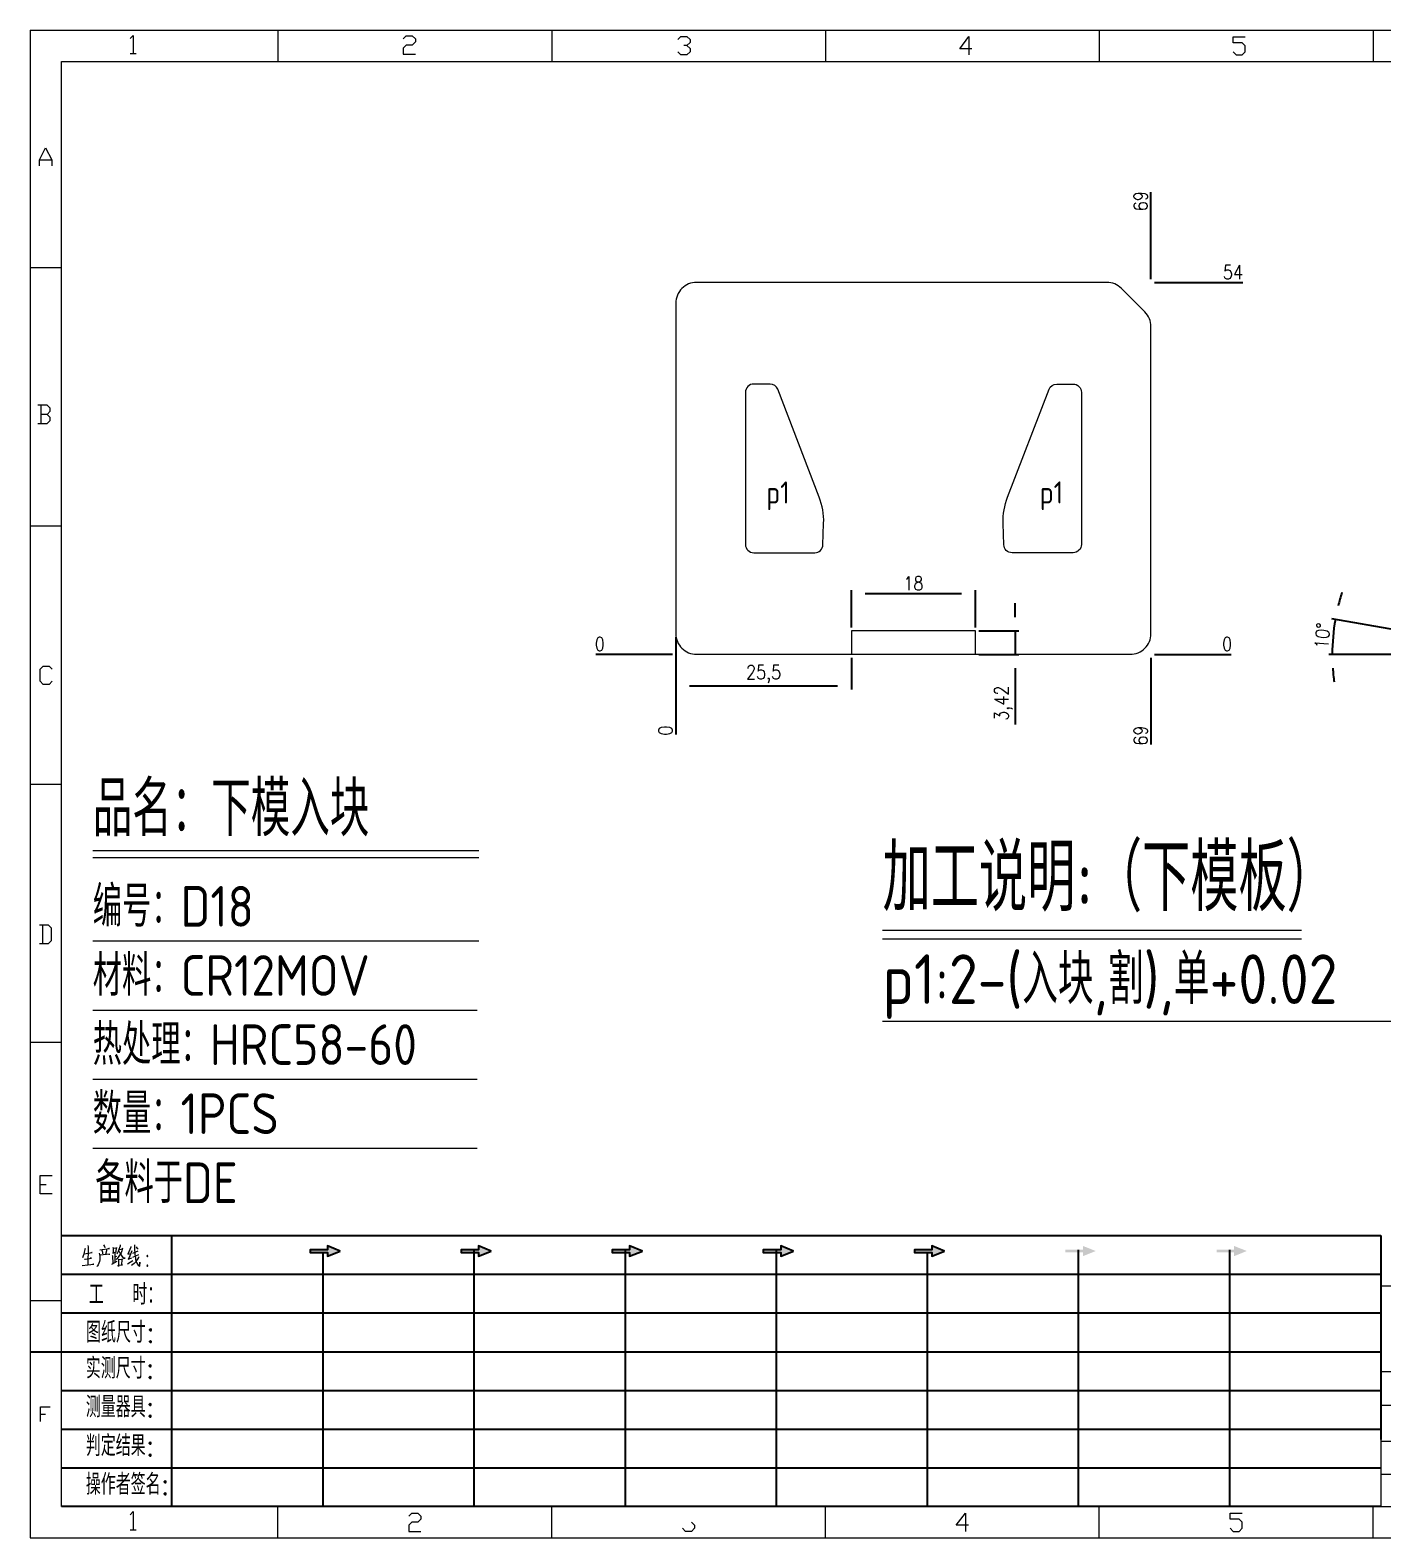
# Model space of a CAD drawing. Header units: millimetres. Extents: x 88508 to 142116, y -5268 to 20283.
# Drawn here: x 109666.2 to 109862.6, y 556.7 to 775.6 of the extents above; entities that cross this region are included whole.
import ezdxf
from ezdxf.enums import TextEntityAlignment as Align

# ---------------------------------------------------------------- set-up
doc = ezdxf.new("R2010")
doc.units = ezdxf.units.MM
for name, color, linetype in [('DIE_P', 2, 'Continuous'), ('DIM', 4, 'Continuous'), ('TEXT', 4, 'Continuous')]:
    doc.layers.add(name, color=color, linetype=linetype)
doc.styles.add('chinesef_fs', font='simplex.shx', dxfattribs={"bigfont": 'gbcbig.shx'})
doc.styles.add('gbenor', font='gbenor.shx', dxfattribs={"bigfont": 'gbcbig.shx'})
doc.styles.add('GBENOR_', font='gbenor.shx', dxfattribs={"bigfont": 'gbcbig'})
doc.styles.get("Standard").update_dxf_attribs({"font": 'txt.shx', "width": 0.85, "bigfont": 'ctxt.shx'})
doc.styles.add('TXT', font='txt.shx', dxfattribs={"width": 0.8, "bigfont": 'ctxt.shx'})
doc.dimstyles.new('T-2-WX', dxfattribs={"dimtxt": 2, "dimasz": 2, "dimexe": 0.5, "dimexo": 0.5, "dimgap": 0.5, "dimtad": 1, "dimtxsty": 'Standard', "dimblk": 'OPEN30', "dimcen": 0, "dimazin": 3, "dimtfac": 1, "dimtmove": 0, "dimatfit": 3, "dimldrblk": 'OPEN30', "dimlwd": -1, "dimlwe": -1})

# ---------------------------------------------------------------- blocks, each defined once
blk = doc.blocks.new('*D7717')
at = {"layer": 'Defpoints', "color": 0}
for p in [(109759.94, 684.99), (109828.94, 684.99), (109838.94, 684.99)]:
    blk.add_point(p, dxfattribs=at)
at = {"layer": 'DIM', "color": 0}
blk.add_line((109829.44, 684.99), (109840.58, 684.99), dxfattribs=at)
at = {"layer": 'DIM', "color": 0, "lineweight": 5, "insert": (109840.01, 686.49), "char_height": 2, "attachment_point": 5}
blk.add_mtext('0', dxfattribs=at)
blk = doc.blocks.new('_Open30')
blk = doc.blocks.new('*D7718')
at = {"layer": 'Defpoints', "color": 0}
for p in [(109828.94, 738.99), (109838.94, 738.99), (109759.94, 684.99)]:
    blk.add_point(p, dxfattribs=at)
at = {"layer": 'DIM', "color": 0}
for p, q in [((109829.44, 738.99), (109832.94, 738.99)), ((109832.94, 738.99), (109834.94, 738.99)), ((109834.94, 738.99), (109842.28, 738.99))]:
    blk.add_line(p, q, dxfattribs=at)
at = {"layer": 'DIM', "color": 0, "lineweight": 5, "insert": (109840.86, 740.49), "char_height": 2, "attachment_point": 5}
blk.add_mtext('54', dxfattribs=at)
blk = doc.blocks.new('*D7719')
at = {"layer": 'Defpoints', "color": 0}
for p in [(109749.94, 684.99), (109759.94, 684.99), (109759.94, 684.99)]:
    blk.add_point(p, dxfattribs=at)
at = {"layer": 'DIM', "color": 0}
blk.add_line((109759.44, 684.99), (109748.31, 684.99), dxfattribs=at)
at = {"layer": 'DIM', "color": 0, "lineweight": 5, "insert": (109748.88, 686.49), "char_height": 2, "attachment_point": 5}
blk.add_mtext('0', dxfattribs=at)
blk = doc.blocks.new('*D7720')
at = {"layer": 'Defpoints', "color": 0}
for p in [(109759.94, 684.99), (109828.94, 684.99), (109828.94, 674.99)]:
    blk.add_point(p, dxfattribs=at)
at = {"layer": 'DIM', "color": 0}
for p, q in [((109828.94, 684.49), (109828.94, 680.99)), ((109828.94, 680.99), (109828.94, 678.99)), ((109828.94, 678.99), (109828.94, 671.9))]:
    blk.add_line(p, q, dxfattribs=at)
at = {"layer": 'DIM', "color": 0, "lineweight": 5, "insert": (109827.44, 673.2), "char_height": 2, "attachment_point": 5, "rotation": 90}
blk.add_mtext('69', dxfattribs=at)
blk = doc.blocks.new('*D7721')
at = {"layer": 'Defpoints', "color": 0}
for p in [(109759.94, 684.99), (109759.94, 684.99), (109759.94, 674.99)]:
    blk.add_point(p, dxfattribs=at)
at = {"layer": 'DIM', "color": 0}
blk.add_line((109759.94, 684.49), (109759.94, 673.36), dxfattribs=at)
at = {"layer": 'DIM', "color": 0, "lineweight": 5, "insert": (109758.44, 673.93), "char_height": 2, "attachment_point": 5, "rotation": 90}
blk.add_mtext('0', dxfattribs=at)
blk = doc.blocks.new('*D7722')
at = {"layer": 'Defpoints', "color": 0}
for p in [(109828.94, 748.99), (109828.94, 738.99), (109759.94, 684.99)]:
    blk.add_point(p, dxfattribs=at)
at = {"layer": 'DIM', "color": 0}
for p, q in [((109828.94, 744.99), (109828.94, 752.09)), ((109828.94, 742.99), (109828.94, 744.99)), ((109828.94, 739.49), (109828.94, 742.99))]:
    blk.add_line(p, q, dxfattribs=at)
at = {"layer": 'DIM', "color": 0, "lineweight": 5, "insert": (109827.44, 750.79), "char_height": 2, "attachment_point": 5, "rotation": 90}
blk.add_mtext('69', dxfattribs=at)
blk = doc.blocks.new('*D7723')
at = {"layer": 'Defpoints', "color": 0}
for p in [(109759.94, 687.99), (109785.44, 684.99), (109785.44, 680.41)]:
    blk.add_point(p, dxfattribs=at)
at = {"layer": 'DIM', "color": 0}
for p, q in [((109759.94, 687.49), (109759.94, 679.91)), ((109785.44, 684.49), (109785.44, 679.91)), ((109761.94, 680.41), (109783.44, 680.41))]:
    blk.add_line(p, q, dxfattribs=at)
at = {"layer": 'DIM', "color": 0, "lineweight": 5, "insert": (109772.69, 682.1), "char_height": 2, "attachment_point": 5}
blk.add_mtext('25,5', dxfattribs=at)
blk = doc.blocks.new('*D7724')
at = {"layer": 'Defpoints', "color": 0}
for p in [(109803.44, 693.81), (109785.44, 688.41), (109803.44, 688.41)]:
    blk.add_point(p, dxfattribs=at)
at = {"layer": 'DIM', "color": 0}
for p, q in [((109785.44, 688.91), (109785.44, 694.31)), ((109803.44, 688.91), (109803.44, 694.31)), ((109787.44, 693.81), (109801.44, 693.81))]:
    blk.add_line(p, q, dxfattribs=at)
at = {"layer": 'DIM', "color": 0, "lineweight": 5, "insert": (109794.44, 695.31), "char_height": 2, "attachment_point": 5}
blk.add_mtext('18', dxfattribs=at)
blk = doc.blocks.new('*D7725')
at = {"layer": 'Defpoints', "color": 0}
for p in [(109803.44, 688.41), (109803.44, 684.99), (109809.24, 684.99)]:
    blk.add_point(p, dxfattribs=at)
at = {"layer": 'DIM', "color": 0}
for p, q in [((109809.24, 690.41), (109809.24, 692.41)), ((109803.94, 688.41), (109809.74, 688.41)), ((109809.24, 688.41), (109809.24, 684.99)), ((109803.94, 684.99), (109809.74, 684.99)), ((109809.24, 682.99), (109809.24, 674.81))]:
    blk.add_line(p, q, dxfattribs=at)
at = {"layer": 'DIM', "color": 0, "lineweight": 5, "insert": (109807.54, 677.9), "char_height": 2, "attachment_point": 5, "rotation": 90}
blk.add_mtext('3,42', dxfattribs=at)
blk = doc.blocks.new('*D7731')
at = {"layer": 'Defpoints', "color": 0}
for p in [(109855.47, 688.39), (109865.17, 688.41), (109865.17, 684.99), (109884.56, 684.99), (109885.17, 684.99)]:
    blk.add_point(p, dxfattribs=at)
at = {"layer": 'DIM', "color": 0}
for p, q in [((109864.68, 688.5), (109855.23, 690.17)), ((109864.67, 684.99), (109854.78, 684.99))]:
    blk.add_line(p, q, dxfattribs=at)
for start, end in [(162.1721, 166.0861), (170, 180), (183.9139, 187.8279)]:
    blk.add_arc((109884.56, 684.99), 29.28, start, end, dxfattribs=at)
at = {"layer": 'DIM', "color": 0, "lineweight": 5, "insert": (109853.85, 687.68), "char_height": 2, "attachment_point": 5, "rotation": 85}
blk.add_mtext('10%%d', dxfattribs=at)
blk = doc.blocks.new('U40')
for points in [[(351.8, 337.7), (351.8, 333.2), (367, 339.3), (351.8, 345.3), (351.8, 340.8), (331.2, 340.8), (331.2, 337.7)], [(545.7, 339.3), (530.6, 345.3), (530.6, 340.8), (509.9, 340.8), (509.9, 337.7), (530.6, 337.7), (530.6, 333.2)], [(724.5, 339.3), (709.3, 345.3), (709.3, 340.8), (688.7, 340.8), (688.7, 337.7), (709.3, 337.7), (709.3, 333.2)], [(903.3, 339.3), (888.1, 345.3), (888.1, 340.8), (867.5, 340.8), (867.5, 337.7), (888.1, 337.7), (888.1, 333.2)], [(1082.1, 339.3), (1066.9, 345.3), (1066.9, 340.8), (1046.3, 340.8), (1046.3, 337.7), (1066.9, 337.7), (1066.9, 333.2)], [(1245.7, 337.7), (1245.7, 333.2), (1260.9, 339.3), (1245.7, 345.3), (1245.7, 340.8), (1225.1, 340.8), (1225.1, 337.7)], [(1424.5, 337.7), (1424.5, 333.2), (1439.7, 339.3), (1424.5, 345.3), (1424.5, 340.8), (1403.8, 340.8), (1403.8, 337.7)]]:
    blk.add_hatch(color=3).paths.add_polyline_path(points)
at = {"color": 254, "lineweight": 18}
for p, q in [((0, 1783.5), (0, 0)), ((0, 1783.5), (2530.2, 1783.5)), ((941.1, 1783.5), (941.1, 1746.5)), ((1265.1, 1783.5), (1265.1, 1746.5)), ((1589.1, 1783.5), (1589.1, 1746.5)), ((37, 37), (37, 1746.5)), ((37, 1746.5), (2493.2, 1746.5)), ((0, 1502.7), (37, 1502.7)), ((0, 1197.2), (37, 1197.2)), ((0, 891.7), (37, 891.7)), ((0, 586.3), (37, 586.3)), ((1598.1, 298), (2493.2, 298)), ((0, 280.8), (37, 280.8)), ((1598.2, 196.6), (2493.2, 196.6)), ((2493.2, 156.4), (1598.2, 156.4)), ((2493.2, 114.1), (1598.2, 114.1)), ((2493.2, 75), (1598.2, 75)), ((37, 37), (2493.2, 37)), ((941.1, 0), (941.1, 37)), ((1265.1, 0), (1265.1, 37)), ((1589.1, 0), (1589.1, 37)), ((0, 0), (2530.2, 0))]:
    blk.add_line(p, q, dxfattribs=at)
at = {"color": 254, "linetype": 'Continuous', "lineweight": 18}
for p, q in [((293.1, 1783.5), (293.1, 1746.5)), ((617.1, 1783.5), (617.1, 1746.5)), ((1598.1, 298), (1598.1, 37)), ((1598.2, 298), (1598.2, 37)), ((293.1, 0), (293.1, 37)), ((617.1, 0), (617.1, 37))]:
    blk.add_line(p, q, dxfattribs=at)
for p, q in [((38, 357.6), (1598.2, 357.6)), ((1598.2, 357.6), (1598.2, 116.2)), ((38, 311.8), (1598.2, 311.8)), ((37.1, 266), (1598.2, 266)), ((0.1, 220.2), (1598.2, 220.2)), ((37.1, 174.4), (1598.2, 174.4)), ((37.1, 128.6), (1598.2, 128.6)), ((37.1, 82.8), (1598.2, 82.8))]:
    blk.add_line(p, q)
at = {"color": 254}
for p, q in [((167.8, 37), (167.8, 357.6)), ((525.5, 37), (525.5, 340.8)), ((704.3, 37), (704.3, 340.8)), ((883.1, 37), (883.1, 340.8)), ((1240.6, 37), (1240.6, 340.8)), ((1419.4, 37), (1419.4, 340.8)), ((346.7, 37), (346.7, 337.9)), ((1061.9, 37), (1061.9, 337.7)), ((1598.2, 37), (38, 37))]:
    blk.add_line(p, q, dxfattribs=at)
at = {"color": 92, "lineweight": 18}
for points in [[(118.3, 1773.7), (121.9, 1777.3), (121.9, 1755.8)], [(441.4, 1773.1), (445, 1776.7), (452.2, 1776.7), (455.8, 1773.1), (455.8, 1769.5), (452.2, 1765.9), (445, 1765.9), (441.4, 1762.3), (441.4, 1755.1), (455.8, 1755.1)], [(766.4, 1772.4), (770, 1776), (777.2, 1776), (780.8, 1772.4), (780.8, 1768.8), (777.2, 1765.2), (773.6, 1765.2)], [(1114.4, 1761.4), (1100, 1761.4), (1110.8, 1775.8), (1110.8, 1754.2)], [(1423.4, 1757.7), (1427, 1754.1), (1434.2, 1754.1), (1437.8, 1757.7), (1437.8, 1764.9), (1434.2, 1768.5), (1423.4, 1768.5), (1423.4, 1775.7), (1437.8, 1775.7)], [(118.3, 1755.8), (125.5, 1755.8)], [(777.2, 1765.2), (780.8, 1761.6), (780.8, 1758), (777.2, 1754.4), (770, 1754.4), (766.4, 1758)], [(11.1, 1622.8), (11.1, 1630), (18.3, 1644.4), (25.5, 1630), (25.5, 1622.8)], [(11.1, 1630), (25.5, 1630)], [(20, 1329), (23.6, 1332.6), (23.6, 1336.2), (20, 1339.8), (9.2, 1339.8)], [(12.8, 1339.8), (12.8, 1318.2)], [(9.2, 1318.2), (20, 1318.2), (23.6, 1321.8), (23.6, 1325.4), (20, 1329), (12.8, 1329)], [(26.1, 1013.2), (22.5, 1009.6), (15.3, 1009.6), (11.7, 1013.2), (11.7, 1027.6), (15.3, 1031.2), (22.5, 1031.2), (26.1, 1027.6)], [(11, 703.2), (21.8, 703.2), (25.4, 706.8), (25.4, 721.2), (21.8, 724.8), (11, 724.8)], [(14.6, 724.8), (14.6, 703.2)], [(26.1, 407), (11.7, 407), (11.7, 428.6), (26.1, 428.6)], [(11.7, 417.8), (18.9, 417.8)], [(12.3, 137.7), (12.3, 155), (23.8, 155)], [(12.3, 146.4), (18.1, 146.4)], [(118.3, 27.4), (121.9, 31), (121.9, 9.4)], [(447.9, 25.7), (451.5, 29.3), (458.7, 29.3), (462.3, 25.7), (462.3, 22.1), (458.7, 18.5), (451.5, 18.5), (447.9, 14.9), (447.9, 7.7), (462.3, 7.7)], [(782.7, 18.5), (786.3, 14.9), (786.3, 11.3), (782.7, 7.7), (775.5, 7.7), (771.9, 11.3)], [(1110.3, 14.9), (1095.9, 14.9), (1106.7, 29.3), (1106.7, 7.7)], [(1419.9, 11.3), (1423.5, 7.7), (1430.7, 7.7), (1434.3, 11.3), (1434.3, 18.5), (1430.7, 22.1), (1419.9, 22.1), (1419.9, 29.3), (1434.3, 29.3)], [(118.3, 9.4), (125.5, 9.4)]]:
    blk.add_lwpolyline(points, dxfattribs=at)
at = {"color": 92, "lineweight": 0}
for points in [[(65, 342.2), (64.8, 341), (64.1, 337.9), (63.6, 335.7), (62.8, 333.5), (62.1, 331.4)], [(68.4, 345.9), (68.7, 344.4), (68.1, 322.9)], [(82.6, 340.8), (93.7, 342.2), (93.3, 342.4), (92.4, 342)], [(86.1, 336.1), (86, 337.5), (85.3, 339.8)], [(86.7, 346.7), (87.9, 344.6), (88.3, 343)], [(90.3, 341), (90.4, 339.6), (89.1, 335.3)], [(97.8, 344), (98.1, 342.6), (98.1, 340.8), (98.1, 337.9), (98.1, 336.3), (98.2, 337.7), (102.1, 338.3), (101.8, 338.3), (102.1, 343.6), (102.1, 343.2), (102.1, 342.8), (98.2, 342.2)], [(105.5, 341.2), (105.9, 341), (109.6, 341.8), (109.3, 342.6), (108.5, 339.6), (107.6, 337.3), (106.9, 335.9), (105.9, 334.3), (104.3, 332), (103.1, 330.4), (101.9, 329.4)], [(106.6, 346.5), (106.5, 345.2), (105.1, 341.2), (104.2, 338.9), (103.1, 336.3), (102.6, 335.5)], [(104.9, 339.1), (105.3, 338.7), (107, 335.7), (108.6, 333.3), (109.9, 331.2), (110.3, 330.8), (112.6, 330.8), (110.2, 331.2), (109, 332.6)], [(119.3, 344.8), (119.1, 343.8), (116.8, 338.5), (115.4, 335.5), (119.3, 336.3)], [(120.3, 339.4), (118.1, 333.5), (116.4, 330), (116.1, 329.8), (120.5, 331.4)], [(121.7, 336.7), (127.7, 339.6)], [(123.4, 346.5), (123.5, 345.4), (123.5, 340.8), (123.8, 337.3), (124, 335.3), (124.2, 333.1), (124.5, 331), (124.8, 329), (125.2, 327.4), (125.9, 325.7), (126.9, 323.9), (127.9, 322.7), (128.9, 321.7), (129.6, 321.3), (129.9, 326.1), (129.4, 321.5)], [(127.7, 341.6), (127.2, 342.4), (125.7, 344.2)], [(61.4, 322.3), (68.2, 322.9), (75.3, 323.7), (74.9, 323.9), (73.8, 323.5)], [(63.8, 335.9), (73.4, 337.5), (73.1, 337.7), (72.5, 337.3)], [(64.5, 329.6), (64.8, 329.6), (65.1, 329.6), (72.5, 331), (71.9, 331), (70.9, 330.8)], [(82.6, 335.1), (82.6, 331.8), (82.3, 329), (81.9, 326.8), (81.2, 324.9), (80.3, 323.1), (79.6, 321.9), (78.8, 320.9)], [(93.3, 335.5), (94.1, 335.7), (94.3, 335.5), (82.6, 334.3), (82.6, 335.1), (82.2, 336.9)], [(96.5, 323.9), (102.8, 327.2)], [(97.2, 334.3), (97.5, 333.5), (97.7, 324.7)], [(100.2, 337.9), (100.1, 325.9)], [(100.2, 332.6), (102.4, 333.1)], [(104.2, 330), (104.5, 329), (104.5, 321.1), (104.3, 322.1), (104.5, 322.7), (109.2, 323.1), (108.6, 323.1), (109, 329.2), (109, 330), (109.3, 329.4), (108.6, 329.4), (104.6, 328.8)], [(115.3, 324.3), (121.5, 328.2)], [(128.2, 332.4), (128.1, 331.6), (126.9, 329.6), (125.8, 328), (124.5, 326.3), (123, 324.7), (121.4, 323.3), (120.1, 322.3)], [(121.4, 332.2), (128.8, 335.1)]]:
    blk.add_lwpolyline(points, dxfattribs=at)
for points in [[(367, 339.3), (351.8, 345.3), (351.8, 340.8), (331.2, 340.8), (331.2, 337.7), (351.8, 337.7), (351.8, 333.2), (367, 339.3)], [(545.7, 339.3), (530.6, 345.3), (530.6, 340.8), (509.9, 340.8), (509.9, 337.7), (530.6, 337.7), (530.6, 333.2), (545.7, 339.3)], [(724.5, 339.3), (709.3, 345.3), (709.3, 340.8), (688.7, 340.8), (688.7, 337.7), (709.3, 337.7), (709.3, 333.2), (724.5, 339.3)], [(903.3, 339.3), (888.1, 345.3), (888.1, 340.8), (867.5, 340.8), (867.5, 337.7), (888.1, 337.7), (888.1, 333.2), (903.3, 339.3)], [(1082.1, 339.3), (1066.9, 345.3), (1066.9, 340.8), (1046.3, 340.8), (1046.3, 337.7), (1066.9, 337.7), (1066.9, 333.2), (1082.1, 339.3)]]:
    blk.add_lwpolyline(points)
for points in [[(138.7, 332.4), (139.4, 333.5), (138.7, 334.5), (138, 333.5)], [(138.7, 320.9), (139.4, 321.9), (138.7, 322.9), (138, 321.9)]]:
    blk.add_lwpolyline(points, close=True, dxfattribs=at)
at = {"color": 3, "style": 'chinesef_fs'}
for s, p in [('工  时：', (69.5, 275.7)), ('图纸尺寸:', (66.2, 230.9)), ('实测尺寸:', (65.9, 188.4)), ('测量器具:', (65.9, 142.6)), ('判定结果:', (65.9, 96.8)), ('操作者签名:', (65.9, 51))]:
    blk.add_text(s, height=24.57, dxfattribs=at).set_placement(p)
at = {"lineweight": 18, "style": 'GBENOR_'}
blk.add_attdef('文档路径', (2126, 386.9), '', height=17.8, dxfattribs=at)
at = {"lineweight": 20, "style": 'TXT'}
for tag, height, p in [('18-**-**', 16.3, (1866.6, 256.2)), ('客户名称', 16.1, (1741.1, 134, 0)), ('料厚:', 16.1, (1741.3, 93.2, 0))]:
    blk.add_attdef(tag, text='', height=height, dxfattribs=at).set_placement(p, align=Align.MIDDLE)
for tag, p, height in [('88888', (1850.9, 207.5), 14.9), ('材质:', (1691.2, 168, 0), 16.1), ('核准', (1869.4, 127.5, 0), 16.1), ('设计', (1868.8, 88.3, 0), 16.1), ('绘图', (1868.2, 49.1, 0), 16.1)]:
    blk.add_attdef(tag, p, '', height=height, dxfattribs=at)
for tag, p, height, width in [('3', (2234.7, 206.9), 15.8, 0.7), ('4', (2234.7, 167.4), 15.8, 0.7), ('核准日期', (2041.1, 124.2, 0), 16.1, 0.68), ('设计日期', (2041.1, 84.5, 0), 16.1, 0.68), ('1', (2251.9, 85.9), 14.6, 0.7), ('绘图日期', (2040.9, 46.4, 0), 16.1, 0.68), ('2', (2235, 49.2), 14.6, 0.7)]:
    blk.add_attdef(tag, p, '', height=height, dxfattribs=dict(at, width=width))

msp = doc.modelspace()

# ---------------------------------------------------------------- linework, layer by layer
at = {"layer": 'DIE_P', "linetype": 'Continuous', "lineweight": 5}
msp.add_lwpolyline([(109759.943, 735.995), (109759.943, 687.995, 0.4142136), (109762.943, 684.995), (109825.943, 684.995, 0.4142136), (109828.943, 687.995), (109828.943, 732.581, 0.1989124), (109828.064, 734.702), (109824.65, 738.116, 0.1989124), (109822.529, 738.995), (109762.943, 738.995, 0.4142136)], format="xyb", close=True, dxfattribs=at)
at = {"layer": 'DIE_P', "color": 1, "linetype": 'Continuous', "lineweight": 5}
for points in [[(109770.044, 723.041), (109770.044, 707.502), (109770.044, 703.972), (109770.044, 700.949, 0.4142136), (109771.244, 699.749), (109780.111, 699.749, 0.4050649), (109781.311, 700.911), (109781.408, 704.011, 0.0999331), (109780.76, 707.835), (109774.748, 723.472, 0.3103563), (109773.628, 724.241), (109771.244, 724.241, 0.4142136)], [(109818.842, 723.041), (109818.842, 707.502), (109818.842, 703.972), (109818.842, 700.949, -0.4142136), (109817.642, 699.749), (109808.775, 699.749, -0.4050649), (109807.575, 700.911), (109807.478, 704.011, -0.0999331), (109808.126, 707.835), (109814.138, 723.472, -0.3103563), (109815.258, 724.241), (109817.642, 724.241, -0.4142136)]]:
    msp.add_lwpolyline(points, format="xyb", close=True, dxfattribs=at)
at = {"layer": 'DIE_P', "lineweight": 5}
msp.add_lwpolyline([(109785.443, 684.995), (109803.443, 684.995), (109803.443, 688.413), (109785.443, 688.413)], close=True, dxfattribs=at)
at = {"layer": 'DIM', "color": 4, "linetype": 'Continuous', "lineweight": 5}
for p, q in [((109675.251, 656.516), (109731.305, 656.516)), ((109675.251, 655.483), (109731.305, 655.483)), ((109675.251, 643.382), (109731.305, 643.382)), ((109675.251, 633.346), (109731.062, 633.346)), ((109675.251, 623.311), (109731.062, 623.311)), ((109675.251, 613.275), (109731.062, 613.275))]:
    msp.add_line(p, q, dxfattribs=at)
at = {"layer": 'TEXT', "color": 3, "lineweight": 5}
for p, q in [((109789.969, 644.924), (109850.795, 644.924)), ((109789.969, 643.664), (109850.795, 643.664)), ((109789.969, 631.712), (109869.185, 631.712))]:
    msp.add_line(p, q, dxfattribs=at)

# ---------------------------------------------------------------- block references
at = {"lineweight": 5, "ltscale": 3, "xscale": 0.1227455861369059, "yscale": 0.1227455861369059, "zscale": 0.1227455861369059}
msp.add_blockref('U40', (109666.158, 556.708), dxfattribs=at)

# ---------------------------------------------------------------- texts
at = {"layer": 'DIM', "color": 3, "linetype": 'Continuous', "lineweight": 5, "style": 'gbenor'}
for s, height, p in [('品名：下模入块', 7.9693, (109675.251, 658.582)), ('编号：D18', 5.9032, (109675.251, 645.448)), ('材料：CR12MOV', 5.9032, (109675.251, 635.412)), ('热处理：HRC58-60', 5.90321, (109675.251, 625.377)), ('数量：1PCS', 5.9032, (109675.251, 615.341)), ('备料于DE', 5.9032, (109675.61, 605.306))]:
    msp.add_text(s, height=height, dxfattribs=at).set_placement(p)
at = {"layer": 'TEXT', "color": 4, "lineweight": 5, "style": 'gbenor'}
for p in [(109774.77, 708.499), (109814.489, 708.499)]:
    msp.add_text('p1', height=3.2, dxfattribs=at).set_placement(p, align=Align.MIDDLE_CENTER)
for s, height, p in [('加工说明:（下模板）', 9.72, (109789.969, 647.696)), ('p1:2-(入块,割),单+0.02', 7.2, (109789.969, 634.232))]:
    msp.add_text(s, height=height, dxfattribs=at).set_placement(p)

# ---------------------------------------------------------------- dimensions: what is measured, and where the dimension line sits
at = {"layer": 'DIM', "color": 4, "lineweight": 5}
for feature_location, offset, dtype, origin, picture, middle in [((109828.943, 738.995), (0, 10), 1, (109759.943, 684.995), '*D7722', (109827.443, 750.79)), ((109828.943, 738.995), (10, 0), 0, (109759.943, 684.995), '*D7718', (109840.86, 740.495)), ((109759.942962171, 684.994892853), (-10, 0), 0, (109759.942962171, 684.994892853), '*D7719', (109748.876295504, 686.494892853)), ((109828.942962191, 684.994892853), (10, 0), 0, (109759.942962171, 684.994892853), '*D7717', (109840.009628858, 686.494892853)), ((109759.942962171, 684.994892853), (0, -10), 1, (109759.942962171, 684.994892853), '*D7721', (109758.442962171, 673.928226187)), ((109828.943, 684.995), (0, -10), 1, (109759.943, 684.995), '*D7720', (109827.443, 673.2))]:
    dim = msp.add_ordinate_dim(feature_location=feature_location, offset=offset, dtype=dtype, origin=origin, dimstyle='T-2-WX', dxfattribs=at)
    dim.commit()
    dim.dimension.update_dxf_attribs({"geometry": picture, "text_midpoint": middle})
for base, p1, p2, picture, middle in [((109803.443, 693.808), (109785.443, 688.413), (109803.443, 688.413), '*D7724', (109794.443, 695.308)), ((109785.443, 680.409), (109759.943, 687.995), (109785.443, 684.995), '*D7723', (109772.693, 682.099))]:
    dim = msp.add_linear_dim(base=base, p1=p1, p2=p2, dimstyle='T-2-WX', dxfattribs=at)
    dim.commit()
    dim.dimension.update_dxf_attribs({"geometry": picture, "text_midpoint": middle})
dim = msp.add_linear_dim(base=(109809.235, 684.995), p1=(109803.443, 688.413), p2=(109803.443, 684.995), angle=90, dimstyle='T-2-WX', dxfattribs=at)
dim.commit()
dim.dimension.update_dxf_attribs({"geometry": '*D7725', "text_midpoint": (109807.545, 677.904)})
dim = msp.add_angular_dim_2l(base=(109855.474, 688.394), line1=((109884.559, 684.995), (109865.173, 688.413)), line2=((109885.173, 684.995), (109865.173, 684.995)), dimstyle='T-2-WX', dxfattribs=at)
dim.commit()
dim.dimension.update_dxf_attribs({"geometry": '*D7731', "text_midpoint": (109853.846, 687.682)})

doc.saveas('drawing.dxf')
